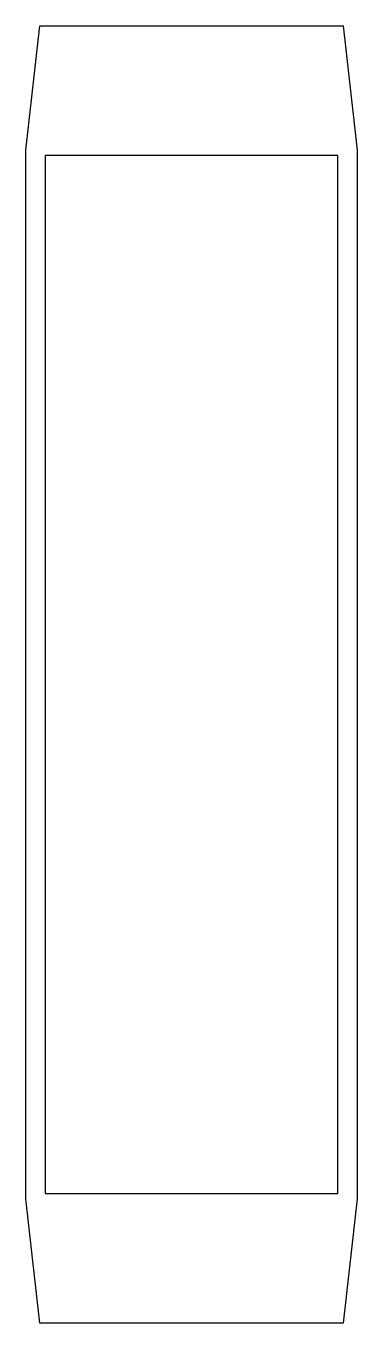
# Model space of a CAD drawing. Header units: millimetres. Extents: x -6 to 6, y 6.9 to 53.9.
import ezdxf

# ---------------------------------------------------------------- set-up
doc = ezdxf.new("R2010")
doc.units = ezdxf.units.MM
doc.layers.get('0').update_dxf_attribs({"linetype": 'CONTINUOUS'})

msp = doc.modelspace()

# ---------------------------------------------------------------- linework, layer by layer
at = {"color": 6}
for p, q in [((-5.3, 49.2), (-5.3, 11.6)), ((5.3, 49.2), (-5.3, 49.2)), ((5.3, 11.6), (5.3, 49.2)), ((-5.3, 11.6), (5.3, 11.6))]:
    msp.add_line(p, q, dxfattribs=at)
msp.add_lwpolyline([(6, 49.4), (6, 11.4), (5.5, 6.9), (-5.5, 6.9), (-6, 11.4), (-6, 49.4), (-5.5, 53.9), (5.5, 53.9), (6, 49.4)], close=True, dxfattribs=at)

doc.saveas('drawing.dxf')
